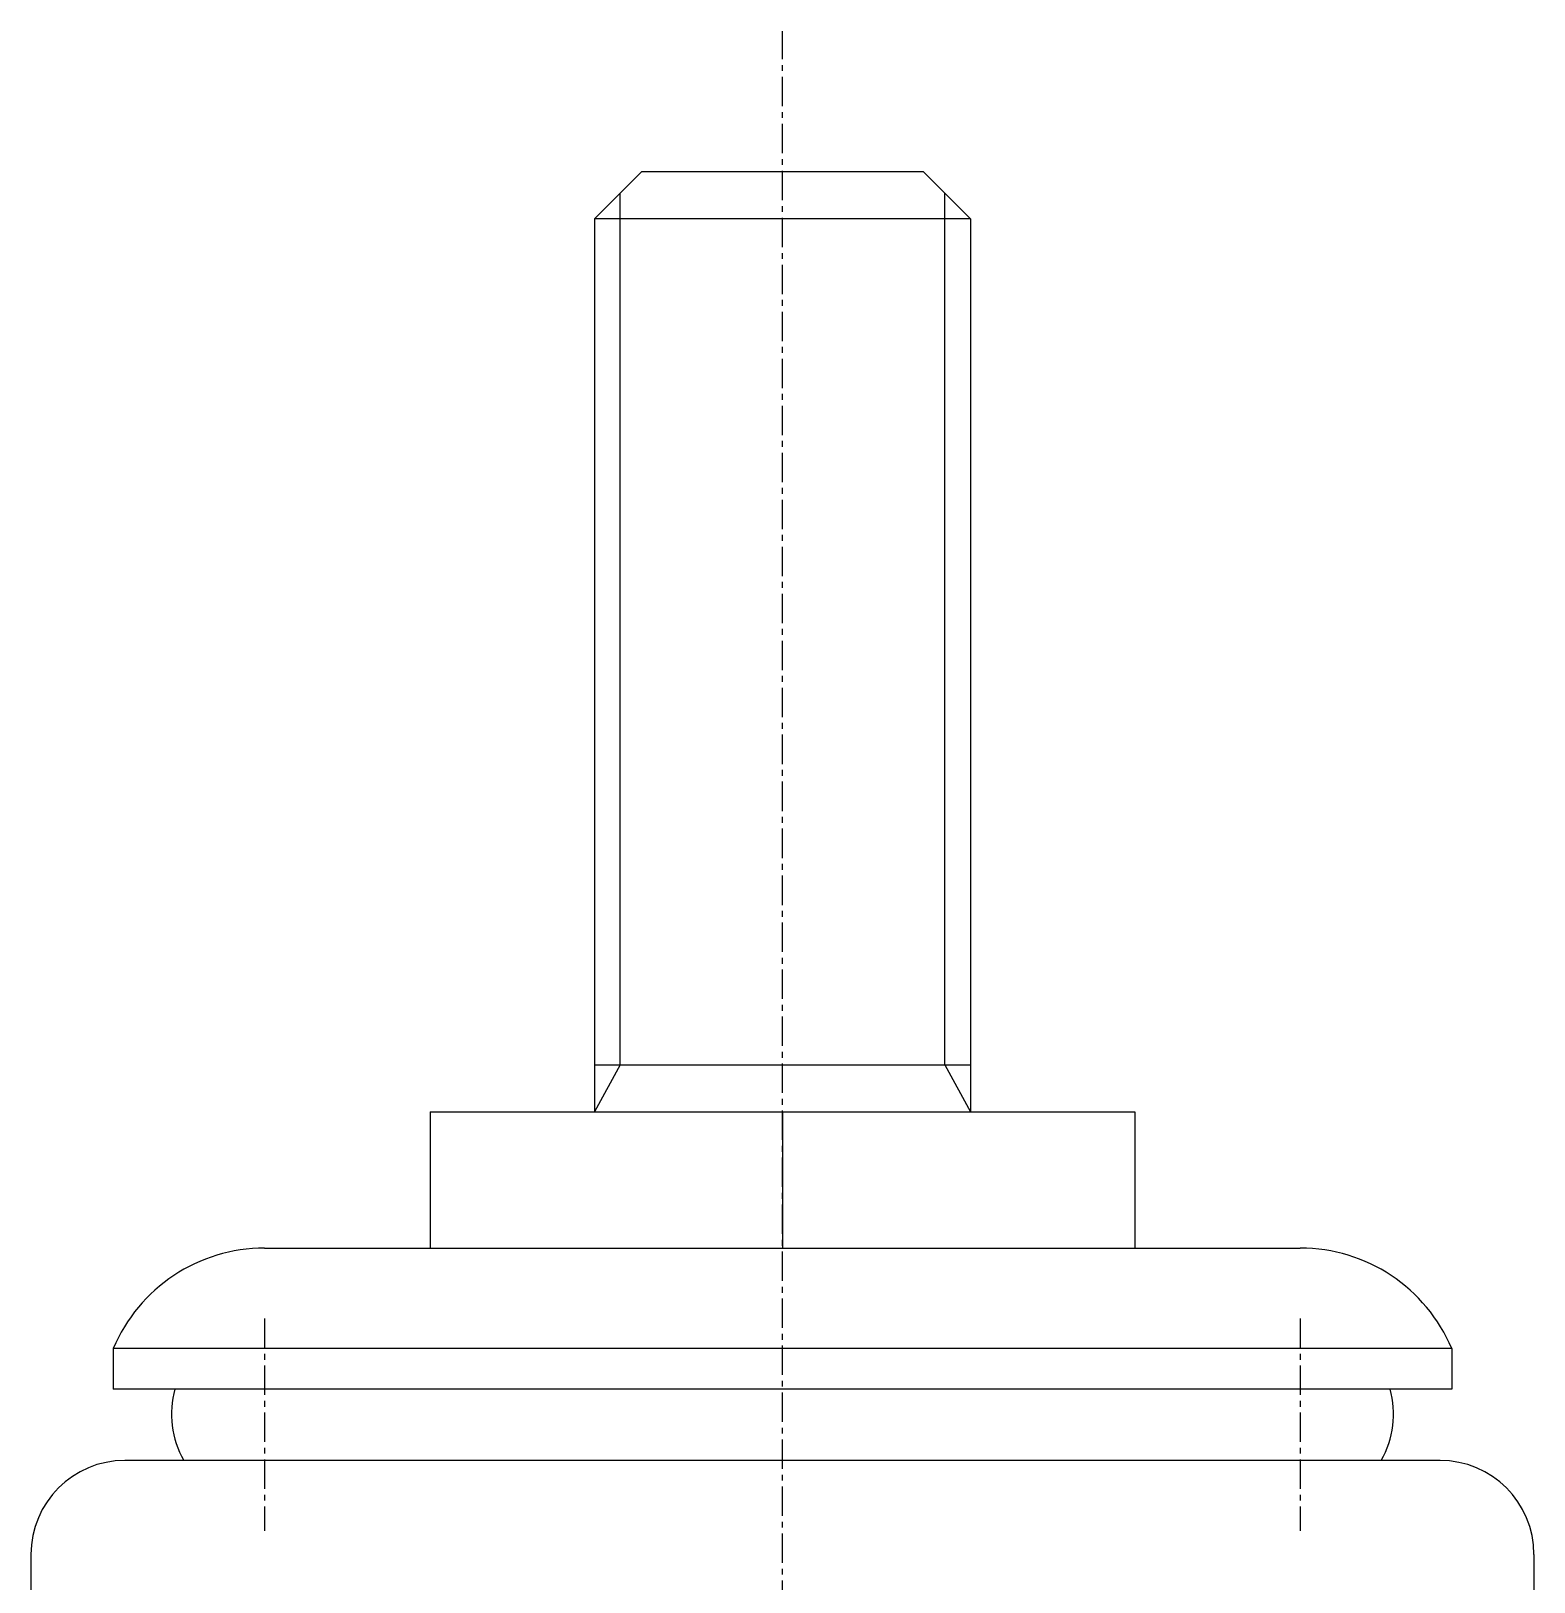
# Model space of a CAD drawing. Extents: x -2889 to -2623, y -903 to -436.
# Drawn here: x -2879.1 to -2815.1, y -629.9 to -563.9 of the extents above; entities that cross this region are included whole.
import ezdxf

# ---------------------------------------------------------------- set-up
doc = ezdxf.new("R2010")
doc.units = 0
doc.linetypes.add('CENTER', pattern=[2, 1.25, -0.25, 0.25, -0.25])
doc.layers.get('0').update_dxf_attribs({"linetype": 'CONTINUOUS'})
doc.layers.add('CENTER', color=1, linetype='CENTER')

msp = doc.modelspace()

# ---------------------------------------------------------------- linework, layer by layer
at = {"color": 7, "linetype": 'CONTINUOUS'}
for p, q in [((-2855.056, -571.933), (-2853.056, -569.933)), ((-2841.056, -569.933), (-2853.056, -569.933)), ((-2839.056, -571.933), (-2841.056, -569.933)), ((-2855.056, -571.933), (-2855.056, -609.933)), ((-2839.056, -571.933), (-2855.056, -571.933)), ((-2839.056, -571.933), (-2839.056, -609.933)), ((-2855.056, -607.933), (-2839.056, -607.933)), ((-2862.056, -609.933), (-2832.056, -609.933)), ((-2862.056, -609.933), (-2862.056, -615.733)), ((-2847.056, -609.933), (-2847.056, -615.733)), ((-2832.056, -609.933), (-2832.056, -615.733)), ((-2869.106, -615.733), (-2825.006, -615.733)), ((-2818.556, -620.013), (-2875.556, -620.013)), ((-2875.556, -620.013), (-2875.556, -621.733)), ((-2818.556, -620.013), (-2818.556, -621.733)), ((-2818.556, -621.733), (-2875.556, -621.733)), ((-2819.056, -624.771), (-2875.056, -624.771)), ((-2879.056, -628.771), (-2879.056, -671.698)), ((-2815.056, -628.771), (-2815.056, -654.9))]:
    msp.add_line(p, q, dxfattribs=at)
at = {"color": 3, "linetype": 'CONTINUOUS'}
for p, q in [((-2853.973, -607.933), (-2853.973, -570.85)), ((-2840.138, -607.933), (-2840.138, -570.85)), ((-2853.973, -607.933), (-2855.056, -609.933)), ((-2840.138, -607.933), (-2839.056, -609.933))]:
    msp.add_line(p, q, dxfattribs=at)
at = {"color": 7, "linetype": 'CONTINUOUS'}
for centre, radius, start, end in [((-2869.106, -622.733), 7, 90, 157.13583), ((-2825.006, -622.733), 7, 22.86417, 90), ((-2869.106, -622.802), 3.969, 164.3779, 209.74403), ((-2825.006, -622.802), 3.969, 330.25597, 15.6221), ((-2875.056, -628.771), 4, 90, 180), ((-2819.056, -628.771), 4, 0, 90)]:
    msp.add_arc(centre, radius, start, end, dxfattribs=at)
at = {"layer": 'CENTER', "color": 1, "linetype": 'CENTER'}
for p, q in [((-2847.056, -723.131), (-2847.056, -563.933)), ((-2869.106, -618.733), (-2869.106, -627.771)), ((-2825.006, -618.733), (-2825.006, -627.771))]:
    msp.add_line(p, q, dxfattribs=at)

doc.saveas('drawing.dxf')
